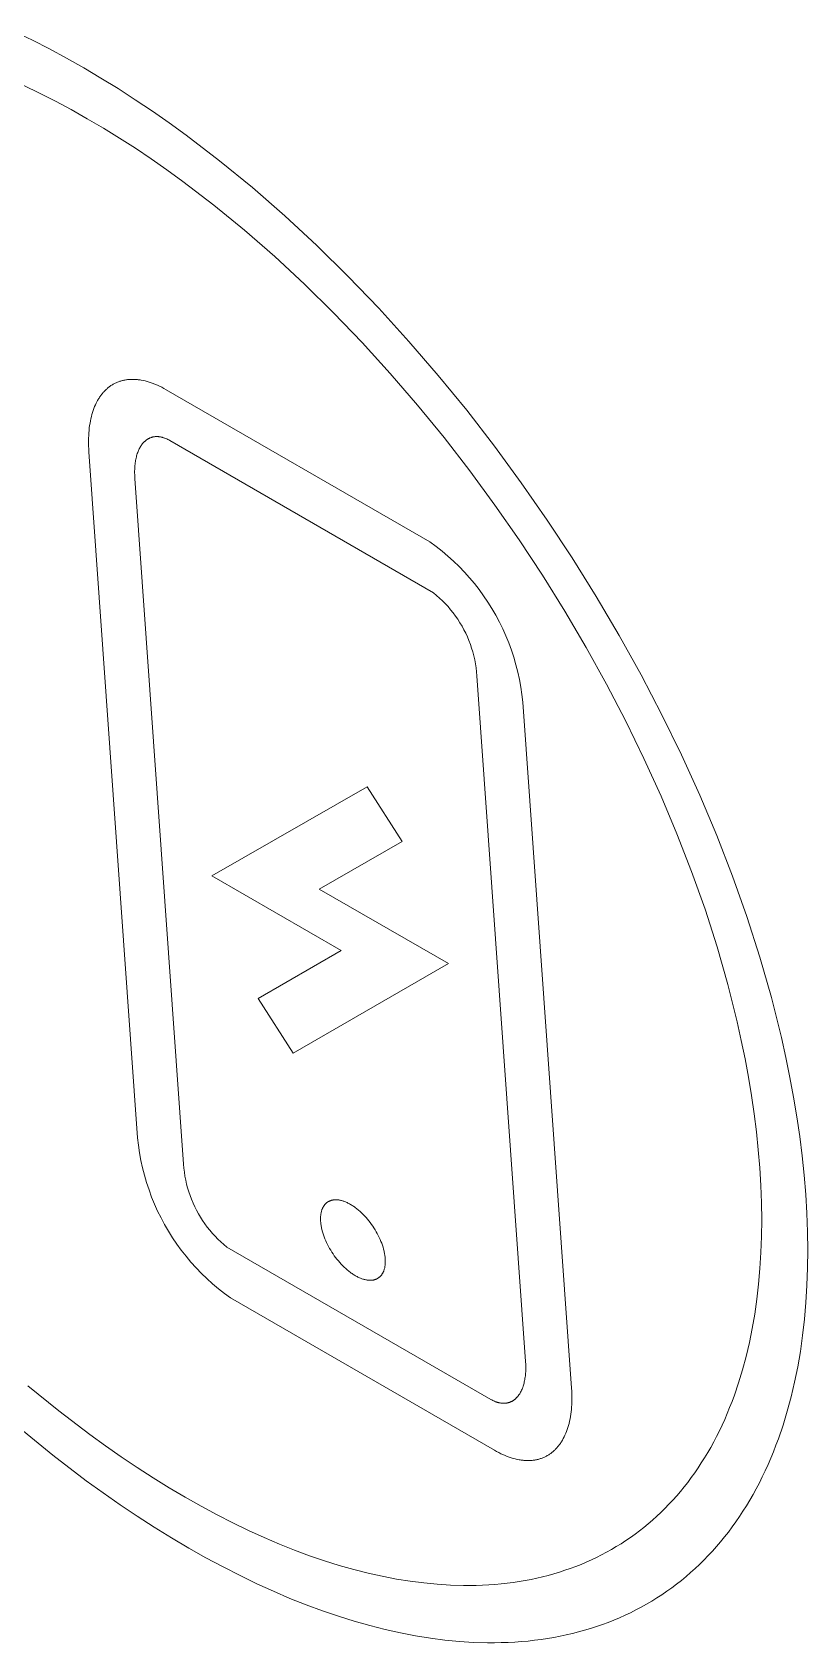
# Model space of a CAD drawing. Header units: millimetres. Extents: x -208 to 4974, y -28 to 3137.
# Drawn here: x 3524.12 to 3538.49, y 1680.06 to 1709.89 of the extents above; entities that cross this region are included whole.
import ezdxf

# ---------------------------------------------------------------- set-up
doc = ezdxf.new("R2010")
doc.units = ezdxf.units.MM
doc.layers.add('ZANO_R', color=7, linetype='Continuous', lineweight=0)

msp = doc.modelspace()

# ---------------------------------------------------------------- linework, layer by layer
at = {"layer": 'ZANO_R'}
for p, q in [((3524.127, 1709.745), (3523.816, 1709.895)), ((3524.441, 1709.585), (3524.127, 1709.745)), ((3524.757, 1709.415), (3524.441, 1709.585)), ((3525.077, 1709.235), (3524.757, 1709.415)), ((3525.396, 1709.046), (3525.077, 1709.235)), ((3523.969, 1708.908), (3524.259, 1708.768)), ((3525.715, 1708.849), (3525.396, 1709.046)), ((3526.032, 1708.645), (3525.715, 1708.849)), ((3524.259, 1708.768), (3524.551, 1708.619)), ((3524.551, 1708.619), (3524.846, 1708.461)), ((3526.348, 1708.433), (3526.032, 1708.645)), ((3524.846, 1708.461), (3525.143, 1708.293)), ((3525.143, 1708.293), (3525.441, 1708.117)), ((3526.661, 1708.214), (3526.348, 1708.433)), ((3526.974, 1707.988), (3526.661, 1708.214)), ((3525.441, 1708.117), (3525.738, 1707.934)), ((3525.738, 1707.934), (3526.033, 1707.744)), ((3527.592, 1707.515), (3526.974, 1707.988)), ((3526.033, 1707.744), (3526.327, 1707.547)), ((3526.327, 1707.547), (3526.619, 1707.343)), ((3526.619, 1707.343), (3526.91, 1707.132)), ((3528.202, 1707.015), (3527.592, 1707.515)), ((3526.91, 1707.132), (3527.486, 1706.691)), ((3528.803, 1706.491), (3528.202, 1707.015)), ((3527.486, 1706.691), (3528.054, 1706.226)), ((3529.395, 1705.943), (3528.803, 1706.491)), ((3528.054, 1706.226), (3528.614, 1705.738)), ((3529.975, 1705.372), (3529.395, 1705.943)), ((3528.614, 1705.738), (3529.165, 1705.227)), ((3529.165, 1705.227), (3529.705, 1704.696)), ((3530.543, 1704.78), (3529.975, 1705.372)), ((3529.705, 1704.696), (3530.235, 1704.144)), ((3531.099, 1704.168), (3530.543, 1704.78)), ((3530.235, 1704.144), (3530.753, 1703.574)), ((3531.642, 1703.538), (3531.099, 1704.168)), ((3525.689, 1703.406), (3525.675, 1703.4)), ((3525.703, 1703.412), (3525.689, 1703.406)), ((3525.718, 1703.418), (3525.703, 1703.412)), ((3525.732, 1703.423), (3525.718, 1703.418)), ((3525.747, 1703.428), (3525.732, 1703.423)), ((3525.762, 1703.432), (3525.747, 1703.428)), ((3525.777, 1703.437), (3525.762, 1703.432)), ((3525.792, 1703.441), (3525.777, 1703.437)), ((3525.807, 1703.445), (3525.792, 1703.441)), ((3525.822, 1703.448), (3525.807, 1703.445)), ((3525.838, 1703.451), (3525.822, 1703.448)), ((3525.854, 1703.454), (3525.838, 1703.451)), ((3525.869, 1703.456), (3525.854, 1703.454)), ((3525.885, 1703.458), (3525.869, 1703.456)), ((3525.902, 1703.46), (3525.885, 1703.458)), ((3525.918, 1703.461), (3525.902, 1703.46)), ((3525.934, 1703.462), (3525.918, 1703.461)), ((3525.951, 1703.463), (3525.934, 1703.462)), ((3525.967, 1703.464), (3525.951, 1703.463)), ((3525.984, 1703.464), (3525.967, 1703.464)), ((3526.001, 1703.463), (3525.984, 1703.464)), ((3526.018, 1703.463), (3526.001, 1703.463)), ((3526.035, 1703.462), (3526.018, 1703.463)), ((3526.052, 1703.461), (3526.035, 1703.462)), ((3526.07, 1703.459), (3526.052, 1703.461)), ((3526.087, 1703.457), (3526.07, 1703.459)), ((3526.105, 1703.455), (3526.087, 1703.457)), ((3526.123, 1703.452), (3526.105, 1703.455)), ((3526.141, 1703.449), (3526.123, 1703.452)), ((3526.177, 1703.442), (3526.141, 1703.449)), ((3526.213, 1703.434), (3526.177, 1703.442)), ((3526.25, 1703.424), (3526.213, 1703.434)), ((3526.288, 1703.413), (3526.25, 1703.424)), ((3526.326, 1703.4), (3526.288, 1703.413)), ((3530.753, 1703.574), (3531.258, 1702.987)), ((3532.171, 1702.89), (3531.642, 1703.538)), ((3525.361, 1703.117), (3525.352, 1703.102)), ((3525.37, 1703.131), (3525.361, 1703.117)), ((3525.379, 1703.145), (3525.37, 1703.131)), ((3525.389, 1703.159), (3525.379, 1703.145)), ((3525.399, 1703.172), (3525.389, 1703.159)), ((3525.409, 1703.186), (3525.399, 1703.172)), ((3525.419, 1703.198), (3525.409, 1703.186)), ((3525.43, 1703.211), (3525.419, 1703.198)), ((3525.44, 1703.223), (3525.43, 1703.211)), ((3525.451, 1703.235), (3525.44, 1703.223)), ((3525.462, 1703.247), (3525.451, 1703.235)), ((3525.473, 1703.258), (3525.462, 1703.247)), ((3525.484, 1703.269), (3525.473, 1703.258)), ((3525.496, 1703.28), (3525.484, 1703.269)), ((3525.508, 1703.291), (3525.496, 1703.28)), ((3525.52, 1703.301), (3525.508, 1703.291)), ((3525.532, 1703.311), (3525.52, 1703.301)), ((3525.544, 1703.32), (3525.532, 1703.311)), ((3525.556, 1703.33), (3525.544, 1703.32)), ((3525.569, 1703.339), (3525.556, 1703.33)), ((3525.581, 1703.347), (3525.569, 1703.339)), ((3525.594, 1703.356), (3525.581, 1703.347)), ((3525.607, 1703.364), (3525.594, 1703.356)), ((3525.621, 1703.372), (3525.607, 1703.364)), ((3525.634, 1703.379), (3525.621, 1703.372)), ((3525.648, 1703.386), (3525.634, 1703.379)), ((3525.661, 1703.393), (3525.648, 1703.386)), ((3525.675, 1703.4), (3525.661, 1703.393)), ((3526.364, 1703.386), (3526.326, 1703.4)), ((3526.403, 1703.371), (3526.364, 1703.386)), ((3526.442, 1703.354), (3526.403, 1703.371)), ((3526.481, 1703.336), (3526.442, 1703.354)), ((3526.521, 1703.316), (3526.481, 1703.336)), ((3526.561, 1703.295), (3526.521, 1703.316)), ((3526.602, 1703.272), (3526.561, 1703.295)), ((3531.488, 1700.451), (3526.602, 1703.272)), ((3525.229, 1702.813), (3525.219, 1702.774)), ((3525.24, 1702.851), (3525.229, 1702.813)), ((3525.252, 1702.888), (3525.24, 1702.851)), ((3525.265, 1702.924), (3525.252, 1702.888)), ((3525.279, 1702.959), (3525.265, 1702.924)), ((3525.294, 1702.993), (3525.279, 1702.959)), ((3525.309, 1703.025), (3525.294, 1702.993)), ((3525.326, 1703.057), (3525.309, 1703.025)), ((3525.334, 1703.072), (3525.326, 1703.057)), ((3525.343, 1703.088), (3525.334, 1703.072)), ((3525.352, 1703.102), (3525.343, 1703.088)), ((3531.258, 1702.987), (3531.75, 1702.384)), ((3532.684, 1702.227), (3532.171, 1702.89)), ((3525.176, 1702.518), (3525.172, 1702.472)), ((3525.18, 1702.563), (3525.176, 1702.518)), ((3525.186, 1702.607), (3525.18, 1702.563)), ((3525.193, 1702.65), (3525.186, 1702.607)), ((3525.201, 1702.693), (3525.193, 1702.65)), ((3525.209, 1702.734), (3525.201, 1702.693)), ((3525.219, 1702.774), (3525.209, 1702.734)), ((3525.167, 1702.376), (3525.166, 1702.327)), ((3525.166, 1702.327), (3525.166, 1702.277)), ((3525.166, 1702.277), (3525.168, 1702.226)), ((3525.169, 1702.425), (3525.167, 1702.376)), ((3525.168, 1702.226), (3525.17, 1702.175)), ((3525.172, 1702.472), (3525.169, 1702.425)), ((3526.123, 1702.21), (3526.132, 1702.225)), ((3526.132, 1702.225), (3526.142, 1702.24)), ((3526.142, 1702.24), (3526.147, 1702.247)), ((3526.147, 1702.247), (3526.152, 1702.254)), ((3526.152, 1702.254), (3526.157, 1702.261)), ((3526.157, 1702.261), (3526.162, 1702.267)), ((3526.162, 1702.267), (3526.167, 1702.274)), ((3526.167, 1702.274), (3526.173, 1702.28)), ((3526.173, 1702.28), (3526.178, 1702.286)), ((3526.178, 1702.286), (3526.183, 1702.292)), ((3526.183, 1702.292), (3526.189, 1702.298)), ((3526.189, 1702.298), (3526.195, 1702.304)), ((3526.195, 1702.304), (3526.2, 1702.31)), ((3526.2, 1702.31), (3526.206, 1702.315)), ((3526.206, 1702.315), (3526.212, 1702.32)), ((3526.212, 1702.32), (3526.218, 1702.326)), ((3526.218, 1702.326), (3526.224, 1702.331)), ((3526.224, 1702.331), (3526.23, 1702.335)), ((3526.23, 1702.335), (3526.236, 1702.34)), ((3526.236, 1702.34), (3526.242, 1702.344)), ((3526.242, 1702.344), (3526.249, 1702.349)), ((3526.249, 1702.349), (3526.255, 1702.353)), ((3526.255, 1702.353), (3526.261, 1702.357)), ((3526.261, 1702.357), (3526.268, 1702.361)), ((3526.268, 1702.361), (3526.275, 1702.365)), ((3526.275, 1702.365), (3526.281, 1702.368)), ((3526.281, 1702.368), (3526.288, 1702.371)), ((3526.288, 1702.371), (3526.295, 1702.375)), ((3526.295, 1702.375), (3526.302, 1702.378)), ((3526.302, 1702.378), (3526.309, 1702.381)), ((3526.309, 1702.381), (3526.316, 1702.383)), ((3526.316, 1702.383), (3526.323, 1702.386)), ((3526.323, 1702.386), (3526.33, 1702.388)), ((3526.33, 1702.388), (3526.337, 1702.39)), ((3526.337, 1702.39), (3526.344, 1702.392)), ((3526.344, 1702.392), (3526.351, 1702.394)), ((3526.351, 1702.394), (3526.359, 1702.396)), ((3526.359, 1702.396), (3526.366, 1702.397)), ((3526.366, 1702.397), (3526.374, 1702.399)), ((3526.374, 1702.399), (3526.381, 1702.4)), ((3526.381, 1702.4), (3526.389, 1702.401)), ((3526.389, 1702.401), (3526.397, 1702.402)), ((3526.397, 1702.402), (3526.404, 1702.402)), ((3526.404, 1702.402), (3526.412, 1702.403)), ((3526.412, 1702.403), (3526.42, 1702.403)), ((3526.42, 1702.403), (3526.428, 1702.403)), ((3526.428, 1702.403), (3526.436, 1702.403)), ((3526.436, 1702.403), (3526.444, 1702.403)), ((3526.444, 1702.403), (3526.452, 1702.402)), ((3526.452, 1702.402), (3526.46, 1702.402)), ((3526.46, 1702.402), (3526.468, 1702.401)), ((3526.468, 1702.401), (3526.476, 1702.4)), ((3526.476, 1702.4), (3526.485, 1702.399)), ((3526.485, 1702.399), (3526.493, 1702.397)), ((3526.493, 1702.397), (3526.501, 1702.396)), ((3526.501, 1702.396), (3526.51, 1702.394)), ((3526.51, 1702.394), (3526.518, 1702.392)), ((3526.518, 1702.392), (3526.527, 1702.39)), ((3526.527, 1702.39), (3526.535, 1702.388)), ((3526.535, 1702.388), (3526.544, 1702.385)), ((3526.544, 1702.385), (3526.553, 1702.383)), ((3526.553, 1702.383), (3526.561, 1702.38)), ((3526.561, 1702.38), (3526.57, 1702.377)), ((3526.57, 1702.377), (3526.579, 1702.373)), ((3526.579, 1702.373), (3526.596, 1702.366)), ((3526.596, 1702.366), (3526.614, 1702.359)), ((3526.614, 1702.359), (3526.632, 1702.35)), ((3526.632, 1702.35), (3526.651, 1702.341)), ((3526.651, 1702.341), (3526.669, 1702.33)), ((3526.669, 1702.33), (3531.555, 1699.509)), ((3531.75, 1702.384), (3532.228, 1701.767)), ((3533.181, 1701.549), (3532.684, 1702.227)), ((3525.17, 1702.175), (3525.173, 1702.122)), ((3525.173, 1702.122), (3526.075, 1689.415)), ((3526.028, 1701.892), (3526.031, 1701.916)), ((3526.031, 1701.916), (3526.034, 1701.939)), ((3526.034, 1701.939), (3526.038, 1701.962)), ((3526.038, 1701.962), (3526.042, 1701.984)), ((3526.042, 1701.984), (3526.047, 1702.006)), ((3526.047, 1702.006), (3526.052, 1702.027)), ((3526.052, 1702.027), (3526.057, 1702.048)), ((3526.057, 1702.048), (3526.063, 1702.068)), ((3526.063, 1702.068), (3526.069, 1702.088)), ((3526.069, 1702.088), (3526.076, 1702.107)), ((3526.076, 1702.107), (3526.083, 1702.125)), ((3526.083, 1702.125), (3526.09, 1702.143)), ((3526.09, 1702.143), (3526.098, 1702.161)), ((3526.098, 1702.161), (3526.106, 1702.178)), ((3526.106, 1702.178), (3526.114, 1702.194)), ((3526.114, 1702.194), (3526.123, 1702.21)), ((3526.02, 1701.767), (3526.021, 1701.793)), ((3526.02, 1701.74), (3526.02, 1701.767)), ((3526.021, 1701.686), (3526.02, 1701.74)), ((3526.021, 1701.793), (3526.022, 1701.819)), ((3526.024, 1701.63), (3526.021, 1701.686)), ((3526.022, 1701.819), (3526.024, 1701.844)), ((3526.024, 1701.844), (3526.026, 1701.868)), ((3526.926, 1688.923), (3526.024, 1701.63)), ((3526.026, 1701.868), (3526.028, 1701.892)), ((3532.228, 1701.767), (3532.692, 1701.135)), ((3533.662, 1700.858), (3533.181, 1701.549)), ((3532.692, 1701.135), (3533.139, 1700.492)), ((3534.125, 1700.155), (3533.662, 1700.858)), ((3531.602, 1700.367), (3531.488, 1700.451)), ((3533.139, 1700.492), (3533.571, 1699.837)), ((3531.714, 1700.28), (3531.602, 1700.367)), ((3531.822, 1700.188), (3531.714, 1700.28)), ((3531.927, 1700.094), (3531.822, 1700.188)), ((3534.57, 1699.441), (3534.125, 1700.155)), ((3532.028, 1699.995), (3531.927, 1700.094)), ((3532.127, 1699.893), (3532.028, 1699.995)), ((3532.221, 1699.788), (3532.127, 1699.893)), ((3533.571, 1699.837), (3533.985, 1699.172)), ((3532.312, 1699.679), (3532.221, 1699.788)), ((3532.399, 1699.568), (3532.312, 1699.679)), ((3532.483, 1699.453), (3532.399, 1699.568)), ((3531.555, 1699.509), (3531.612, 1699.462)), ((3531.612, 1699.462), (3531.668, 1699.413)), ((3531.668, 1699.413), (3531.722, 1699.362)), ((3531.722, 1699.362), (3531.774, 1699.309)), ((3531.774, 1699.309), (3531.824, 1699.254)), ((3531.824, 1699.254), (3531.872, 1699.197)), ((3532.562, 1699.336), (3532.483, 1699.453)), ((3532.637, 1699.216), (3532.562, 1699.336)), ((3534.995, 1698.718), (3534.57, 1699.441)), ((3531.872, 1699.197), (3531.919, 1699.139)), ((3531.919, 1699.139), (3531.963, 1699.079)), ((3531.963, 1699.079), (3532.005, 1699.018)), ((3532.005, 1699.018), (3532.045, 1698.956)), ((3532.045, 1698.956), (3532.083, 1698.892)), ((3532.708, 1699.093), (3532.637, 1699.216)), ((3532.775, 1698.968), (3532.708, 1699.093)), ((3532.837, 1698.841), (3532.775, 1698.968)), ((3533.985, 1699.172), (3534.381, 1698.499)), ((3532.083, 1698.892), (3532.118, 1698.826)), ((3532.118, 1698.826), (3532.152, 1698.76)), ((3532.152, 1698.76), (3532.183, 1698.692)), ((3532.183, 1698.692), (3532.211, 1698.624)), ((3532.895, 1698.712), (3532.837, 1698.841)), ((3532.949, 1698.581), (3532.895, 1698.712)), ((3535.4, 1697.987), (3534.995, 1698.718)), ((3532.211, 1698.624), (3532.238, 1698.554)), ((3532.238, 1698.554), (3532.261, 1698.484)), ((3532.261, 1698.484), (3532.283, 1698.413)), ((3532.283, 1698.413), (3532.301, 1698.341)), ((3532.301, 1698.341), (3532.318, 1698.268)), ((3532.998, 1698.448), (3532.949, 1698.581)), ((3533.042, 1698.314), (3532.998, 1698.448)), ((3534.381, 1698.499), (3534.758, 1697.818)), ((3532.318, 1698.268), (3532.332, 1698.195)), ((3532.332, 1698.195), (3532.343, 1698.122)), ((3532.343, 1698.122), (3532.352, 1698.048)), ((3532.352, 1698.048), (3532.358, 1697.974)), ((3533.082, 1698.178), (3533.042, 1698.314)), ((3533.117, 1698.041), (3533.082, 1698.178)), ((3533.147, 1697.902), (3533.117, 1698.041)), ((3532.358, 1697.974), (3533.259, 1685.267)), ((3533.173, 1697.763), (3533.147, 1697.902)), ((3533.193, 1697.623), (3533.173, 1697.763)), ((3534.758, 1697.818), (3535.116, 1697.131)), ((3535.784, 1697.25), (3535.4, 1697.987)), ((3533.209, 1697.482), (3533.193, 1697.623)), ((3534.111, 1684.775), (3533.209, 1697.482)), ((3536.147, 1696.507), (3535.784, 1697.25)), ((3535.116, 1697.131), (3535.453, 1696.44)), ((3535.453, 1696.44), (3535.77, 1695.744)), ((3536.486, 1695.76), (3536.147, 1696.507)), ((3530.328, 1695.915), (3527.447, 1694.266)), ((3530.977, 1694.902), (3530.328, 1695.915)), ((3535.77, 1695.744), (3536.064, 1695.046)), ((3536.802, 1695.011), (3536.486, 1695.76)), ((3529.44, 1694.022), (3530.977, 1694.902)), ((3536.064, 1695.046), (3536.336, 1694.347)), ((3537.094, 1694.26), (3536.802, 1695.011)), ((3527.447, 1694.266), (3529.847, 1692.884)), ((3536.336, 1694.347), (3536.584, 1693.648)), ((3537.361, 1693.51), (3537.094, 1694.26)), ((3531.834, 1692.643), (3529.44, 1694.022)), ((3536.584, 1693.648), (3536.808, 1692.95)), ((3537.601, 1692.76), (3537.361, 1693.51)), ((3529.847, 1692.884), (3528.307, 1691.996)), ((3536.808, 1692.95), (3537.007, 1692.254)), ((3537.814, 1692.013), (3537.601, 1692.76)), ((3528.957, 1690.983), (3531.834, 1692.643)), ((3537.007, 1692.254), (3537.18, 1691.562)), ((3528.307, 1691.996), (3528.957, 1690.983)), ((3538, 1691.27), (3537.814, 1692.013)), ((3537.18, 1691.562), (3537.256, 1691.218)), ((3537.256, 1691.218), (3537.326, 1690.876)), ((3538.082, 1690.901), (3538, 1691.27)), ((3537.326, 1690.876), (3537.389, 1690.534)), ((3538.157, 1690.533), (3538.082, 1690.901)), ((3537.389, 1690.534), (3537.445, 1690.195)), ((3538.225, 1690.166), (3538.157, 1690.533)), ((3537.445, 1690.195), (3537.494, 1689.857)), ((3538.285, 1689.802), (3538.225, 1690.166)), ((3537.494, 1689.857), (3537.535, 1689.521)), ((3538.337, 1689.439), (3538.285, 1689.802)), ((3526.075, 1689.415), (3526.09, 1689.274)), ((3537.535, 1689.521), (3537.57, 1689.188)), ((3538.382, 1689.079), (3538.337, 1689.439)), ((3526.09, 1689.274), (3526.111, 1689.134)), ((3526.111, 1689.134), (3526.136, 1688.995)), ((3537.57, 1689.188), (3537.597, 1688.856)), ((3526.136, 1688.995), (3526.167, 1688.857)), ((3526.167, 1688.857), (3526.202, 1688.719)), ((3526.932, 1688.849), (3526.926, 1688.923)), ((3526.941, 1688.776), (3526.932, 1688.849)), ((3537.597, 1688.856), (3537.616, 1688.53)), ((3538.419, 1688.721), (3538.382, 1689.079)), ((3526.202, 1688.719), (3526.241, 1688.583)), ((3526.241, 1688.583), (3526.286, 1688.449)), ((3526.952, 1688.702), (3526.941, 1688.776)), ((3526.966, 1688.629), (3526.952, 1688.702)), ((3526.982, 1688.557), (3526.966, 1688.629)), ((3527.001, 1688.485), (3526.982, 1688.557)), ((3537.616, 1688.53), (3537.628, 1688.209)), ((3538.448, 1688.365), (3538.419, 1688.721)), ((3526.286, 1688.449), (3526.335, 1688.316)), ((3526.335, 1688.316), (3526.388, 1688.185)), ((3527.022, 1688.413), (3527.001, 1688.485)), ((3527.046, 1688.343), (3527.022, 1688.413)), ((3527.072, 1688.273), (3527.046, 1688.343)), ((3527.101, 1688.205), (3527.072, 1688.273)), ((3527.132, 1688.137), (3527.101, 1688.205)), ((3529.555, 1688.191), (3529.552, 1688.187)), ((3529.559, 1688.195), (3529.555, 1688.191)), ((3529.563, 1688.198), (3529.559, 1688.195)), ((3529.567, 1688.202), (3529.563, 1688.198)), ((3529.571, 1688.206), (3529.567, 1688.202)), ((3529.576, 1688.209), (3529.571, 1688.206)), ((3529.58, 1688.212), (3529.576, 1688.209)), ((3529.584, 1688.216), (3529.58, 1688.212)), ((3529.588, 1688.219), (3529.584, 1688.216)), ((3529.593, 1688.222), (3529.588, 1688.219)), ((3529.597, 1688.225), (3529.593, 1688.222)), ((3529.602, 1688.227), (3529.597, 1688.225)), ((3529.607, 1688.23), (3529.602, 1688.227)), ((3529.611, 1688.233), (3529.607, 1688.23)), ((3529.616, 1688.235), (3529.611, 1688.233)), ((3529.621, 1688.238), (3529.616, 1688.235)), ((3529.626, 1688.24), (3529.621, 1688.238)), ((3529.631, 1688.242), (3529.626, 1688.24)), ((3529.636, 1688.244), (3529.631, 1688.242)), ((3529.641, 1688.246), (3529.636, 1688.244)), ((3529.646, 1688.248), (3529.641, 1688.246)), ((3529.651, 1688.25), (3529.646, 1688.248)), ((3529.656, 1688.252), (3529.651, 1688.25)), ((3529.662, 1688.253), (3529.656, 1688.252)), ((3529.667, 1688.255), (3529.662, 1688.253)), ((3529.673, 1688.256), (3529.667, 1688.255)), ((3529.678, 1688.258), (3529.673, 1688.256)), ((3529.684, 1688.259), (3529.678, 1688.258)), ((3529.689, 1688.26), (3529.684, 1688.259)), ((3529.695, 1688.261), (3529.689, 1688.26)), ((3529.701, 1688.262), (3529.695, 1688.261)), ((3529.706, 1688.262), (3529.701, 1688.262)), ((3529.712, 1688.263), (3529.706, 1688.262)), ((3529.718, 1688.264), (3529.712, 1688.263)), ((3529.724, 1688.264), (3529.718, 1688.264)), ((3529.73, 1688.264), (3529.724, 1688.264)), ((3529.736, 1688.265), (3529.73, 1688.264)), ((3529.742, 1688.265), (3529.736, 1688.265)), ((3529.748, 1688.265), (3529.742, 1688.265)), ((3529.761, 1688.264), (3529.748, 1688.265)), ((3529.774, 1688.263), (3529.761, 1688.264)), ((3529.786, 1688.262), (3529.774, 1688.263)), ((3529.8, 1688.261), (3529.786, 1688.262)), ((3529.813, 1688.258), (3529.8, 1688.261)), ((3529.826, 1688.256), (3529.813, 1688.258)), ((3529.84, 1688.253), (3529.826, 1688.256)), ((3529.854, 1688.249), (3529.84, 1688.253)), ((3529.867, 1688.245), (3529.854, 1688.249)), ((3529.882, 1688.241), (3529.867, 1688.245)), ((3529.896, 1688.236), (3529.882, 1688.241)), ((3529.91, 1688.231), (3529.896, 1688.236)), ((3529.925, 1688.225), (3529.91, 1688.231)), ((3529.94, 1688.218), (3529.925, 1688.225)), ((3529.954, 1688.212), (3529.94, 1688.218)), ((3529.97, 1688.204), (3529.954, 1688.212)), ((3529.985, 1688.197), (3529.97, 1688.204)), ((3530, 1688.189), (3529.985, 1688.197)), ((3530.015, 1688.18), (3530, 1688.189)), ((3537.628, 1688.209), (3537.633, 1687.895)), ((3538.469, 1688.014), (3538.448, 1688.365)), ((3526.388, 1688.185), (3526.446, 1688.056)), ((3526.446, 1688.056), (3526.509, 1687.929)), ((3526.509, 1687.929), (3526.575, 1687.804)), ((3527.165, 1688.071), (3527.132, 1688.137)), ((3527.201, 1688.006), (3527.165, 1688.071)), ((3527.239, 1687.942), (3527.201, 1688.006)), ((3527.279, 1687.879), (3527.239, 1687.942)), ((3529.464, 1687.945), (3529.463, 1687.93)), ((3529.463, 1687.93), (3529.463, 1687.914)), ((3529.463, 1687.914), (3529.463, 1687.897)), ((3529.463, 1687.897), (3529.464, 1687.881)), ((3529.465, 1687.96), (3529.464, 1687.945)), ((3529.466, 1687.975), (3529.465, 1687.96)), ((3529.467, 1687.99), (3529.466, 1687.975)), ((3529.47, 1688.004), (3529.467, 1687.99)), ((3529.472, 1688.018), (3529.47, 1688.004)), ((3529.475, 1688.032), (3529.472, 1688.018)), ((3529.478, 1688.045), (3529.475, 1688.032)), ((3529.481, 1688.058), (3529.478, 1688.045)), ((3529.485, 1688.07), (3529.481, 1688.058)), ((3529.489, 1688.082), (3529.485, 1688.07)), ((3529.491, 1688.088), (3529.489, 1688.082)), ((3529.493, 1688.094), (3529.491, 1688.088)), ((3529.496, 1688.1), (3529.493, 1688.094)), ((3529.498, 1688.105), (3529.496, 1688.1)), ((3529.501, 1688.111), (3529.498, 1688.105)), ((3529.503, 1688.116), (3529.501, 1688.111)), ((3529.506, 1688.122), (3529.503, 1688.116)), ((3529.509, 1688.127), (3529.506, 1688.122)), ((3529.512, 1688.132), (3529.509, 1688.127)), ((3529.515, 1688.137), (3529.512, 1688.132)), ((3529.518, 1688.142), (3529.515, 1688.137)), ((3529.521, 1688.147), (3529.518, 1688.142)), ((3529.524, 1688.152), (3529.521, 1688.147)), ((3529.527, 1688.157), (3529.524, 1688.152)), ((3529.53, 1688.161), (3529.527, 1688.157)), ((3529.534, 1688.166), (3529.53, 1688.161)), ((3529.537, 1688.17), (3529.534, 1688.166)), ((3529.541, 1688.175), (3529.537, 1688.17)), ((3529.544, 1688.179), (3529.541, 1688.175)), ((3529.548, 1688.183), (3529.544, 1688.179)), ((3529.552, 1688.187), (3529.548, 1688.183)), ((3530.031, 1688.171), (3530.015, 1688.18)), ((3530.046, 1688.161), (3530.031, 1688.171)), ((3530.062, 1688.151), (3530.046, 1688.161)), ((3530.077, 1688.141), (3530.062, 1688.151)), ((3530.092, 1688.131), (3530.077, 1688.141)), ((3530.107, 1688.12), (3530.092, 1688.131)), ((3530.137, 1688.097), (3530.107, 1688.12)), ((3530.166, 1688.073), (3530.137, 1688.097)), ((3530.195, 1688.047), (3530.166, 1688.073)), ((3530.224, 1688.021), (3530.195, 1688.047)), ((3530.252, 1687.993), (3530.224, 1688.021)), ((3530.279, 1687.965), (3530.252, 1687.993)), ((3530.306, 1687.935), (3530.279, 1687.965)), ((3530.332, 1687.905), (3530.306, 1687.935)), ((3530.358, 1687.874), (3530.332, 1687.905)), ((3537.633, 1687.895), (3537.63, 1687.587)), ((3538.482, 1687.67), (3538.469, 1688.014)), ((3526.575, 1687.804), (3526.647, 1687.681)), ((3526.647, 1687.681), (3526.722, 1687.561)), ((3527.321, 1687.818), (3527.279, 1687.879)), ((3527.365, 1687.758), (3527.321, 1687.818)), ((3527.411, 1687.7), (3527.365, 1687.758)), ((3527.46, 1687.643), (3527.411, 1687.7)), ((3527.51, 1687.589), (3527.46, 1687.643)), ((3529.464, 1687.881), (3529.465, 1687.864)), ((3529.465, 1687.864), (3529.466, 1687.847)), ((3529.466, 1687.847), (3529.468, 1687.829)), ((3529.468, 1687.829), (3529.47, 1687.812)), ((3529.47, 1687.812), (3529.473, 1687.794)), ((3529.473, 1687.794), (3529.476, 1687.777)), ((3529.476, 1687.777), (3529.479, 1687.759)), ((3529.479, 1687.759), (3529.482, 1687.741)), ((3529.482, 1687.741), (3529.486, 1687.723)), ((3529.486, 1687.723), (3529.495, 1687.688)), ((3529.495, 1687.688), (3529.506, 1687.652)), ((3529.506, 1687.652), (3529.517, 1687.615)), ((3529.517, 1687.615), (3529.53, 1687.579)), ((3530.383, 1687.842), (3530.358, 1687.874)), ((3530.407, 1687.809), (3530.383, 1687.842)), ((3530.43, 1687.776), (3530.407, 1687.809)), ((3530.452, 1687.742), (3530.43, 1687.776)), ((3530.474, 1687.708), (3530.452, 1687.742)), ((3530.494, 1687.673), (3530.474, 1687.708)), ((3530.514, 1687.638), (3530.494, 1687.673)), ((3530.532, 1687.602), (3530.514, 1687.638)), ((3530.55, 1687.566), (3530.532, 1687.602)), ((3538.487, 1687.332), (3538.482, 1687.67)), ((3526.722, 1687.561), (3526.801, 1687.444)), ((3526.801, 1687.444), (3526.884, 1687.33)), ((3526.884, 1687.33), (3526.971, 1687.218)), ((3527.562, 1687.536), (3527.51, 1687.589)), ((3527.616, 1687.484), (3527.562, 1687.536)), ((3527.672, 1687.435), (3527.616, 1687.484)), ((3527.729, 1687.388), (3527.672, 1687.435)), ((3532.615, 1684.567), (3527.729, 1687.388)), ((3529.53, 1687.579), (3529.544, 1687.543)), ((3529.544, 1687.543), (3529.559, 1687.507)), ((3529.559, 1687.507), (3529.576, 1687.471)), ((3529.576, 1687.471), (3529.593, 1687.435)), ((3529.593, 1687.435), (3529.612, 1687.4)), ((3529.612, 1687.4), (3529.631, 1687.364)), ((3529.631, 1687.364), (3529.652, 1687.33)), ((3529.652, 1687.33), (3529.673, 1687.295)), ((3529.673, 1687.295), (3529.695, 1687.261)), ((3530.566, 1687.53), (3530.55, 1687.566)), ((3530.581, 1687.494), (3530.566, 1687.53)), ((3530.595, 1687.458), (3530.581, 1687.494)), ((3530.608, 1687.422), (3530.595, 1687.458)), ((3530.62, 1687.386), (3530.608, 1687.422)), ((3530.63, 1687.35), (3530.62, 1687.386)), ((3530.639, 1687.314), (3530.63, 1687.35)), ((3530.643, 1687.296), (3530.639, 1687.314)), ((3530.646, 1687.278), (3530.643, 1687.296)), ((3537.63, 1687.587), (3537.619, 1687.286)), ((3538.484, 1687.002), (3538.487, 1687.332)), ((3526.971, 1687.218), (3527.062, 1687.109)), ((3527.062, 1687.109), (3527.157, 1687.004)), ((3527.157, 1687.004), (3527.255, 1686.902)), ((3529.695, 1687.261), (3529.718, 1687.228)), ((3529.718, 1687.228), (3529.742, 1687.195)), ((3529.742, 1687.195), (3529.767, 1687.163)), ((3529.767, 1687.163), (3529.793, 1687.132)), ((3529.793, 1687.132), (3529.819, 1687.102)), ((3529.819, 1687.102), (3529.845, 1687.072)), ((3529.845, 1687.072), (3529.873, 1687.044)), ((3529.873, 1687.044), (3529.901, 1687.016)), ((3529.901, 1687.016), (3529.929, 1686.99)), ((3530.65, 1687.26), (3530.646, 1687.278)), ((3530.648, 1686.992), (3530.651, 1687.006)), ((3530.653, 1687.243), (3530.65, 1687.26)), ((3530.651, 1687.006), (3530.653, 1687.019)), ((3530.655, 1687.225), (3530.653, 1687.243)), ((3530.653, 1687.019), (3530.656, 1687.033)), ((3530.657, 1687.208), (3530.655, 1687.225)), ((3530.656, 1687.033), (3530.658, 1687.047)), ((3530.659, 1687.191), (3530.657, 1687.208)), ((3530.658, 1687.047), (3530.659, 1687.062)), ((3530.66, 1687.173), (3530.659, 1687.191)), ((3530.659, 1687.062), (3530.661, 1687.077)), ((3530.661, 1687.156), (3530.66, 1687.173)), ((3530.662, 1687.14), (3530.661, 1687.156)), ((3530.661, 1687.077), (3530.662, 1687.092)), ((3530.662, 1687.124), (3530.662, 1687.14)), ((3530.662, 1687.108), (3530.662, 1687.124)), ((3530.662, 1687.092), (3530.662, 1687.108)), ((3537.619, 1687.286), (3537.601, 1686.991)), ((3538.472, 1686.679), (3538.484, 1687.002)), ((3527.255, 1686.902), (3527.357, 1686.804)), ((3527.357, 1686.804), (3527.462, 1686.709)), ((3527.462, 1686.709), (3527.57, 1686.617)), ((3529.929, 1686.99), (3529.958, 1686.965)), ((3529.958, 1686.965), (3529.988, 1686.941)), ((3529.988, 1686.941), (3530.018, 1686.918)), ((3530.018, 1686.918), (3530.033, 1686.907)), ((3530.033, 1686.907), (3530.048, 1686.896)), ((3530.048, 1686.896), (3530.063, 1686.886)), ((3530.063, 1686.886), (3530.078, 1686.876)), ((3530.078, 1686.876), (3530.094, 1686.867)), ((3530.094, 1686.867), (3530.109, 1686.858)), ((3530.109, 1686.858), (3530.125, 1686.849)), ((3530.125, 1686.849), (3530.14, 1686.841)), ((3530.14, 1686.841), (3530.155, 1686.833)), ((3530.155, 1686.833), (3530.17, 1686.826)), ((3530.17, 1686.826), (3530.185, 1686.819)), ((3530.185, 1686.819), (3530.2, 1686.813)), ((3530.2, 1686.813), (3530.214, 1686.807)), ((3530.214, 1686.807), (3530.229, 1686.801)), ((3530.229, 1686.801), (3530.243, 1686.797)), ((3530.243, 1686.797), (3530.257, 1686.792)), ((3530.257, 1686.792), (3530.271, 1686.788)), ((3530.271, 1686.788), (3530.285, 1686.785)), ((3530.285, 1686.785), (3530.299, 1686.782)), ((3530.299, 1686.782), (3530.312, 1686.779)), ((3530.312, 1686.779), (3530.325, 1686.777)), ((3530.325, 1686.777), (3530.338, 1686.775)), ((3530.338, 1686.775), (3530.351, 1686.774)), ((3530.351, 1686.774), (3530.364, 1686.773)), ((3530.364, 1686.773), (3530.377, 1686.773)), ((3530.377, 1686.773), (3530.383, 1686.773)), ((3530.383, 1686.773), (3530.389, 1686.773)), ((3530.389, 1686.773), (3530.395, 1686.773)), ((3530.395, 1686.773), (3530.401, 1686.773)), ((3530.401, 1686.773), (3530.407, 1686.774)), ((3530.407, 1686.774), (3530.413, 1686.774)), ((3530.413, 1686.774), (3530.419, 1686.775)), ((3530.419, 1686.775), (3530.424, 1686.776)), ((3530.424, 1686.776), (3530.43, 1686.776)), ((3530.43, 1686.776), (3530.436, 1686.777)), ((3530.436, 1686.777), (3530.441, 1686.778)), ((3530.441, 1686.778), (3530.447, 1686.78)), ((3530.447, 1686.78), (3530.452, 1686.781)), ((3530.452, 1686.781), (3530.458, 1686.782)), ((3530.458, 1686.782), (3530.463, 1686.784)), ((3530.463, 1686.784), (3530.469, 1686.785)), ((3530.469, 1686.785), (3530.474, 1686.787)), ((3530.474, 1686.787), (3530.479, 1686.789)), ((3530.479, 1686.789), (3530.484, 1686.791)), ((3530.484, 1686.791), (3530.489, 1686.793)), ((3530.489, 1686.793), (3530.494, 1686.795)), ((3530.494, 1686.795), (3530.499, 1686.797)), ((3530.499, 1686.797), (3530.504, 1686.799)), ((3530.504, 1686.799), (3530.509, 1686.802)), ((3530.509, 1686.802), (3530.514, 1686.804)), ((3530.514, 1686.804), (3530.519, 1686.807)), ((3530.519, 1686.807), (3530.523, 1686.81)), ((3530.523, 1686.81), (3530.528, 1686.813)), ((3530.528, 1686.813), (3530.532, 1686.816)), ((3530.532, 1686.816), (3530.537, 1686.819)), ((3530.537, 1686.819), (3530.541, 1686.822)), ((3530.541, 1686.822), (3530.545, 1686.825)), ((3530.545, 1686.825), (3530.55, 1686.828)), ((3530.55, 1686.828), (3530.554, 1686.832)), ((3530.554, 1686.832), (3530.558, 1686.835)), ((3530.558, 1686.835), (3530.562, 1686.839)), ((3530.562, 1686.839), (3530.566, 1686.843)), ((3530.566, 1686.843), (3530.57, 1686.846)), ((3530.57, 1686.846), (3530.574, 1686.85)), ((3530.574, 1686.85), (3530.577, 1686.854)), ((3530.577, 1686.854), (3530.581, 1686.858)), ((3530.581, 1686.858), (3530.585, 1686.863)), ((3530.585, 1686.863), (3530.588, 1686.867)), ((3530.588, 1686.867), (3530.592, 1686.871)), ((3530.592, 1686.871), (3530.595, 1686.876)), ((3530.595, 1686.876), (3530.598, 1686.881)), ((3530.598, 1686.881), (3530.601, 1686.885)), ((3530.601, 1686.885), (3530.605, 1686.89)), ((3530.605, 1686.89), (3530.608, 1686.895)), ((3530.608, 1686.895), (3530.611, 1686.9)), ((3530.611, 1686.9), (3530.614, 1686.905)), ((3530.614, 1686.905), (3530.616, 1686.91)), ((3530.616, 1686.91), (3530.619, 1686.915)), ((3530.619, 1686.915), (3530.622, 1686.921)), ((3530.622, 1686.921), (3530.624, 1686.926)), ((3530.624, 1686.926), (3530.627, 1686.932)), ((3530.627, 1686.932), (3530.629, 1686.937)), ((3530.629, 1686.937), (3530.632, 1686.943)), ((3530.632, 1686.943), (3530.634, 1686.949)), ((3530.634, 1686.949), (3530.636, 1686.955)), ((3530.636, 1686.955), (3530.64, 1686.967)), ((3530.64, 1686.967), (3530.644, 1686.979)), ((3530.644, 1686.979), (3530.648, 1686.992)), ((3537.576, 1686.703), (3537.544, 1686.422)), ((3537.601, 1686.991), (3537.576, 1686.703)), ((3527.57, 1686.617), (3527.682, 1686.53)), ((3527.682, 1686.53), (3527.796, 1686.446)), ((3527.796, 1686.446), (3532.682, 1683.625)), ((3537.544, 1686.422), (3537.505, 1686.147)), ((3538.453, 1686.362), (3538.472, 1686.679)), ((3537.505, 1686.147), (3537.459, 1685.879)), ((3538.426, 1686.053), (3538.453, 1686.362)), ((3537.459, 1685.879), (3537.406, 1685.618)), ((3538.392, 1685.751), (3538.426, 1686.053)), ((3537.406, 1685.618), (3537.346, 1685.363)), ((3538.35, 1685.456), (3538.392, 1685.751)), ((3533.259, 1685.267), (3533.262, 1685.211)), ((3533.262, 1685.211), (3533.263, 1685.157)), ((3537.346, 1685.363), (3537.279, 1685.116)), ((3538.3, 1685.168), (3538.35, 1685.456)), ((3533.242, 1684.913), (3533.237, 1684.891)), ((3533.246, 1684.935), (3533.242, 1684.913)), ((3533.249, 1684.958), (3533.246, 1684.935)), ((3533.253, 1684.981), (3533.249, 1684.958)), ((3533.256, 1685.005), (3533.253, 1684.981)), ((3533.258, 1685.029), (3533.256, 1685.005)), ((3533.26, 1685.054), (3533.258, 1685.029)), ((3533.262, 1685.079), (3533.26, 1685.054)), ((3533.263, 1685.104), (3533.262, 1685.079)), ((3533.263, 1685.157), (3533.263, 1685.13)), ((3533.263, 1685.13), (3533.263, 1685.104)), ((3537.279, 1685.116), (3537.206, 1684.875)), ((3538.243, 1684.887), (3538.3, 1685.168)), ((3524.613, 1684.355), (3524.044, 1684.82)), ((3533.106, 1684.611), (3533.1, 1684.605)), ((3533.111, 1684.617), (3533.106, 1684.611)), ((3533.116, 1684.623), (3533.111, 1684.617)), ((3533.122, 1684.63), (3533.116, 1684.623)), ((3533.127, 1684.637), (3533.122, 1684.63)), ((3533.132, 1684.643), (3533.127, 1684.637)), ((3533.137, 1684.65), (3533.132, 1684.643)), ((3533.142, 1684.657), (3533.137, 1684.65)), ((3533.151, 1684.672), (3533.142, 1684.657)), ((3533.16, 1684.687), (3533.151, 1684.672)), ((3533.169, 1684.703), (3533.16, 1684.687)), ((3533.178, 1684.719), (3533.169, 1684.703)), ((3533.186, 1684.736), (3533.178, 1684.719)), ((3533.194, 1684.754), (3533.186, 1684.736)), ((3533.201, 1684.772), (3533.194, 1684.754)), ((3533.208, 1684.79), (3533.201, 1684.772)), ((3533.215, 1684.81), (3533.208, 1684.79)), ((3533.221, 1684.829), (3533.215, 1684.81)), ((3533.227, 1684.849), (3533.221, 1684.829)), ((3533.232, 1684.87), (3533.227, 1684.849)), ((3533.237, 1684.891), (3533.232, 1684.87)), ((3534.114, 1684.722), (3534.111, 1684.775)), ((3534.116, 1684.671), (3534.114, 1684.722)), ((3534.117, 1684.62), (3534.116, 1684.671)), ((3534.118, 1684.57), (3534.117, 1684.62)), ((3537.127, 1684.642), (3537.084, 1684.528)), ((3537.206, 1684.875), (3537.127, 1684.642)), ((3538.107, 1684.349), (3538.179, 1684.614)), ((3538.179, 1684.614), (3538.243, 1684.887)), ((3525.189, 1683.915), (3524.613, 1684.355)), ((3532.633, 1684.557), (3532.615, 1684.567)), ((3532.651, 1684.547), (3532.633, 1684.557)), ((3532.669, 1684.539), (3532.651, 1684.547)), ((3532.687, 1684.531), (3532.669, 1684.539)), ((3532.705, 1684.524), (3532.687, 1684.531)), ((3532.714, 1684.52), (3532.705, 1684.524)), ((3532.723, 1684.517), (3532.714, 1684.52)), ((3532.731, 1684.514), (3532.723, 1684.517)), ((3532.74, 1684.512), (3532.731, 1684.514)), ((3532.748, 1684.509), (3532.74, 1684.512)), ((3532.757, 1684.507), (3532.748, 1684.509)), ((3532.766, 1684.505), (3532.757, 1684.507)), ((3532.774, 1684.503), (3532.766, 1684.505)), ((3532.782, 1684.501), (3532.774, 1684.503)), ((3532.791, 1684.5), (3532.782, 1684.501)), ((3532.799, 1684.498), (3532.791, 1684.5)), ((3532.807, 1684.497), (3532.799, 1684.498)), ((3532.816, 1684.496), (3532.807, 1684.497)), ((3532.824, 1684.495), (3532.816, 1684.496)), ((3532.832, 1684.495), (3532.824, 1684.495)), ((3532.84, 1684.494), (3532.832, 1684.495)), ((3532.848, 1684.494), (3532.84, 1684.494)), ((3532.856, 1684.494), (3532.848, 1684.494)), ((3532.864, 1684.494), (3532.856, 1684.494)), ((3532.872, 1684.494), (3532.864, 1684.494)), ((3532.879, 1684.495), (3532.872, 1684.494)), ((3532.887, 1684.495), (3532.879, 1684.495)), ((3532.895, 1684.496), (3532.887, 1684.495)), ((3532.902, 1684.497), (3532.895, 1684.496)), ((3532.91, 1684.498), (3532.902, 1684.497)), ((3532.917, 1684.5), (3532.91, 1684.498)), ((3532.925, 1684.501), (3532.917, 1684.5)), ((3532.932, 1684.503), (3532.925, 1684.501)), ((3532.94, 1684.505), (3532.932, 1684.503)), ((3532.947, 1684.507), (3532.94, 1684.505)), ((3532.954, 1684.509), (3532.947, 1684.507)), ((3532.961, 1684.511), (3532.954, 1684.509)), ((3532.968, 1684.514), (3532.961, 1684.511)), ((3532.975, 1684.517), (3532.968, 1684.514)), ((3532.982, 1684.519), (3532.975, 1684.517)), ((3532.989, 1684.522), (3532.982, 1684.519)), ((3532.996, 1684.526), (3532.989, 1684.522)), ((3533.003, 1684.529), (3532.996, 1684.526)), ((3533.009, 1684.533), (3533.003, 1684.529)), ((3533.016, 1684.536), (3533.009, 1684.533)), ((3533.022, 1684.54), (3533.016, 1684.536)), ((3533.029, 1684.544), (3533.022, 1684.54)), ((3533.035, 1684.548), (3533.029, 1684.544)), ((3533.041, 1684.553), (3533.035, 1684.548)), ((3533.048, 1684.557), (3533.041, 1684.553)), ((3533.054, 1684.562), (3533.048, 1684.557)), ((3533.06, 1684.567), (3533.054, 1684.562)), ((3533.066, 1684.572), (3533.06, 1684.567)), ((3533.072, 1684.577), (3533.066, 1684.572)), ((3533.078, 1684.582), (3533.072, 1684.577)), ((3533.083, 1684.587), (3533.078, 1684.582)), ((3533.089, 1684.593), (3533.083, 1684.587)), ((3533.095, 1684.599), (3533.089, 1684.593)), ((3533.1, 1684.605), (3533.095, 1684.599)), ((3534.098, 1684.29), (3534.103, 1684.334)), ((3534.103, 1684.334), (3534.108, 1684.379)), ((3534.108, 1684.379), (3534.112, 1684.425)), ((3534.112, 1684.425), (3534.115, 1684.473)), ((3534.115, 1684.473), (3534.117, 1684.521)), ((3534.117, 1684.521), (3534.118, 1684.57)), ((3537.04, 1684.415), (3536.995, 1684.305)), ((3537.084, 1684.528), (3537.04, 1684.415)), ((3538.029, 1684.09), (3538.107, 1684.349)), ((3523.896, 1684.031), (3524.507, 1683.532)), ((3534.032, 1684.009), (3534.044, 1684.046)), ((3534.044, 1684.046), (3534.055, 1684.084)), ((3534.055, 1684.084), (3534.065, 1684.123)), ((3534.065, 1684.123), (3534.075, 1684.163)), ((3534.075, 1684.163), (3534.083, 1684.204)), ((3534.083, 1684.204), (3534.091, 1684.247)), ((3534.091, 1684.247), (3534.098, 1684.29)), ((3536.899, 1684.089), (3536.849, 1683.983)), ((3536.948, 1684.196), (3536.899, 1684.089)), ((3536.995, 1684.305), (3536.948, 1684.196)), ((3537.943, 1683.839), (3538.029, 1684.09)), ((3525.479, 1683.704), (3525.189, 1683.915)), ((3533.875, 1683.712), (3533.885, 1683.725)), ((3533.885, 1683.725), (3533.895, 1683.738)), ((3533.895, 1683.738), (3533.904, 1683.752)), ((3533.904, 1683.752), (3533.914, 1683.766)), ((3533.914, 1683.766), (3533.923, 1683.78)), ((3533.923, 1683.78), (3533.932, 1683.795)), ((3533.932, 1683.795), (3533.941, 1683.81)), ((3533.941, 1683.81), (3533.95, 1683.825)), ((3533.95, 1683.825), (3533.958, 1683.84)), ((3533.958, 1683.84), (3533.974, 1683.872)), ((3533.974, 1683.872), (3533.99, 1683.904)), ((3533.99, 1683.904), (3534.005, 1683.938)), ((3534.005, 1683.938), (3534.019, 1683.973)), ((3534.019, 1683.973), (3534.032, 1684.009)), ((3536.744, 1683.778), (3536.689, 1683.678)), ((3536.797, 1683.88), (3536.744, 1683.778)), ((3536.849, 1683.983), (3536.797, 1683.88)), ((3537.851, 1683.596), (3537.898, 1683.717)), ((3537.898, 1683.717), (3537.943, 1683.839)), ((3524.507, 1683.532), (3525.125, 1683.059)), ((3525.772, 1683.5), (3525.479, 1683.704)), ((3526.066, 1683.303), (3525.772, 1683.5)), ((3532.682, 1683.625), (3532.722, 1683.602)), ((3532.722, 1683.602), (3532.763, 1683.581)), ((3532.763, 1683.581), (3532.802, 1683.561)), ((3532.802, 1683.561), (3532.842, 1683.543)), ((3532.842, 1683.543), (3532.881, 1683.526)), ((3532.881, 1683.526), (3532.92, 1683.511)), ((3532.92, 1683.511), (3532.958, 1683.497)), ((3532.958, 1683.497), (3532.996, 1683.484)), ((3532.996, 1683.484), (3533.033, 1683.473)), ((3533.033, 1683.473), (3533.07, 1683.463)), ((3533.07, 1683.463), (3533.107, 1683.455)), ((3533.107, 1683.455), (3533.143, 1683.448)), ((3533.143, 1683.448), (3533.161, 1683.445)), ((3533.161, 1683.445), (3533.179, 1683.442)), ((3533.179, 1683.442), (3533.196, 1683.44)), ((3533.196, 1683.44), (3533.214, 1683.438)), ((3533.214, 1683.438), (3533.231, 1683.436)), ((3533.231, 1683.436), (3533.249, 1683.435)), ((3533.249, 1683.435), (3533.266, 1683.434)), ((3533.266, 1683.434), (3533.283, 1683.434)), ((3533.283, 1683.434), (3533.3, 1683.433)), ((3533.3, 1683.433), (3533.316, 1683.434)), ((3533.316, 1683.434), (3533.333, 1683.434)), ((3533.333, 1683.434), (3533.35, 1683.435)), ((3533.35, 1683.435), (3533.366, 1683.436)), ((3533.366, 1683.436), (3533.382, 1683.437)), ((3533.382, 1683.437), (3533.398, 1683.439)), ((3533.398, 1683.439), (3533.414, 1683.441)), ((3533.414, 1683.441), (3533.43, 1683.443)), ((3533.43, 1683.443), (3533.446, 1683.446)), ((3533.446, 1683.446), (3533.461, 1683.449)), ((3533.461, 1683.449), (3533.477, 1683.453)), ((3533.477, 1683.453), (3533.492, 1683.456)), ((3533.492, 1683.456), (3533.507, 1683.46)), ((3533.507, 1683.46), (3533.522, 1683.465)), ((3533.522, 1683.465), (3533.537, 1683.469)), ((3533.537, 1683.469), (3533.552, 1683.474)), ((3533.552, 1683.474), (3533.566, 1683.48)), ((3533.566, 1683.48), (3533.58, 1683.485)), ((3533.58, 1683.485), (3533.595, 1683.491)), ((3533.595, 1683.491), (3533.609, 1683.497)), ((3533.609, 1683.497), (3533.622, 1683.504)), ((3533.622, 1683.504), (3533.636, 1683.511)), ((3533.636, 1683.511), (3533.65, 1683.518)), ((3533.65, 1683.518), (3533.663, 1683.525)), ((3533.663, 1683.525), (3533.676, 1683.533)), ((3533.676, 1683.533), (3533.689, 1683.541)), ((3533.689, 1683.541), (3533.702, 1683.55)), ((3533.702, 1683.55), (3533.715, 1683.558)), ((3533.715, 1683.558), (3533.728, 1683.567)), ((3533.728, 1683.567), (3533.74, 1683.577)), ((3533.74, 1683.577), (3533.752, 1683.586)), ((3533.752, 1683.586), (3533.764, 1683.596)), ((3533.764, 1683.596), (3533.776, 1683.606)), ((3533.776, 1683.606), (3533.788, 1683.617)), ((3533.788, 1683.617), (3533.799, 1683.628)), ((3533.799, 1683.628), (3533.811, 1683.639)), ((3533.811, 1683.639), (3533.822, 1683.65)), ((3533.822, 1683.65), (3533.833, 1683.662)), ((3533.833, 1683.662), (3533.844, 1683.674)), ((3533.844, 1683.674), (3533.854, 1683.686)), ((3533.854, 1683.686), (3533.865, 1683.699)), ((3533.865, 1683.699), (3533.875, 1683.712)), ((3536.575, 1683.484), (3536.515, 1683.39)), ((3536.633, 1683.58), (3536.575, 1683.484)), ((3536.689, 1683.678), (3536.633, 1683.58)), ((3537.751, 1683.361), (3537.802, 1683.477)), ((3537.802, 1683.477), (3537.851, 1683.596)), ((3526.361, 1683.113), (3526.066, 1683.303)), ((3536.328, 1683.117), (3536.263, 1683.03)), ((3536.392, 1683.206), (3536.328, 1683.117)), ((3536.455, 1683.297), (3536.392, 1683.206)), ((3536.515, 1683.39), (3536.455, 1683.297)), ((3537.59, 1683.021), (3537.645, 1683.133)), ((3537.645, 1683.133), (3537.699, 1683.246)), ((3537.699, 1683.246), (3537.751, 1683.361)), ((3525.125, 1683.059), (3525.437, 1682.833)), ((3525.437, 1682.833), (3525.751, 1682.614)), ((3526.658, 1682.929), (3526.361, 1683.113)), ((3526.955, 1682.753), (3526.658, 1682.929)), ((3536.128, 1682.862), (3536.059, 1682.78)), ((3536.196, 1682.945), (3536.128, 1682.862)), ((3536.263, 1683.03), (3536.196, 1682.945)), ((3537.474, 1682.805), (3537.532, 1682.912)), ((3537.532, 1682.912), (3537.59, 1683.021)), ((3525.751, 1682.614), (3526.067, 1682.402)), ((3527.253, 1682.586), (3526.955, 1682.753)), ((3527.548, 1682.427), (3527.253, 1682.586)), ((3535.842, 1682.547), (3535.766, 1682.473)), ((3535.915, 1682.623), (3535.842, 1682.547)), ((3535.988, 1682.701), (3535.915, 1682.623)), ((3536.059, 1682.78), (3535.988, 1682.701)), ((3537.287, 1682.495), (3537.351, 1682.596)), ((3537.351, 1682.596), (3537.413, 1682.7)), ((3537.413, 1682.7), (3537.474, 1682.805)), ((3526.067, 1682.402), (3526.384, 1682.197)), ((3527.84, 1682.278), (3527.548, 1682.427)), ((3528.13, 1682.139), (3527.84, 1682.278)), ((3535.533, 1682.262), (3535.452, 1682.196)), ((3535.612, 1682.331), (3535.533, 1682.262)), ((3535.69, 1682.401), (3535.612, 1682.331)), ((3535.766, 1682.473), (3535.69, 1682.401)), ((3537.086, 1682.203), (3537.155, 1682.298)), ((3537.155, 1682.298), (3537.222, 1682.396)), ((3537.222, 1682.396), (3537.287, 1682.495)), ((3526.384, 1682.197), (3526.702, 1682.001)), ((3526.702, 1682.001), (3527.022, 1681.812)), ((3528.417, 1682.008), (3528.13, 1682.139)), ((3528.701, 1681.887), (3528.417, 1682.008)), ((3535.117, 1681.95), (3535.029, 1681.893)), ((3535.202, 1682.009), (3535.117, 1681.95)), ((3535.287, 1682.069), (3535.202, 1682.009)), ((3535.37, 1682.132), (3535.287, 1682.069)), ((3535.452, 1682.196), (3535.37, 1682.132)), ((3536.797, 1681.841), (3536.871, 1681.928)), ((3536.871, 1681.928), (3536.945, 1682.018)), ((3536.945, 1682.018), (3537.016, 1682.109)), ((3537.016, 1682.109), (3537.086, 1682.203)), ((3527.022, 1681.812), (3527.341, 1681.632)), ((3527.341, 1681.632), (3527.658, 1681.462)), ((3528.983, 1681.774), (3528.701, 1681.887)), ((3529.261, 1681.671), (3528.983, 1681.774)), ((3529.537, 1681.577), (3529.261, 1681.671)), ((3534.575, 1681.639), (3534.48, 1681.594)), ((3534.668, 1681.686), (3534.575, 1681.639)), ((3534.76, 1681.735), (3534.668, 1681.686)), ((3534.851, 1681.786), (3534.76, 1681.735)), ((3534.941, 1681.839), (3534.851, 1681.786)), ((3535.029, 1681.893), (3534.941, 1681.839)), ((3536.564, 1681.59), (3536.643, 1681.672)), ((3536.643, 1681.672), (3536.721, 1681.755)), ((3536.721, 1681.755), (3536.797, 1681.841)), ((3527.658, 1681.462), (3527.972, 1681.302)), ((3529.809, 1681.492), (3529.537, 1681.577)), ((3530.079, 1681.415), (3529.809, 1681.492)), ((3530.345, 1681.348), (3530.079, 1681.415)), ((3530.607, 1681.289), (3530.345, 1681.348)), ((3533.784, 1681.336), (3533.68, 1681.307)), ((3533.887, 1681.367), (3533.784, 1681.336)), ((3533.989, 1681.4), (3533.887, 1681.367)), ((3534.089, 1681.435), (3533.989, 1681.4)), ((3534.189, 1681.472), (3534.089, 1681.435)), ((3534.287, 1681.511), (3534.189, 1681.472)), ((3534.384, 1681.551), (3534.287, 1681.511)), ((3534.48, 1681.594), (3534.384, 1681.551)), ((3536.232, 1681.285), (3536.317, 1681.358)), ((3536.317, 1681.358), (3536.401, 1681.433)), ((3536.401, 1681.433), (3536.483, 1681.511)), ((3536.483, 1681.511), (3536.564, 1681.59)), ((3527.972, 1681.302), (3528.283, 1681.152)), ((3528.283, 1681.152), (3528.591, 1681.012)), ((3530.867, 1681.239), (3530.607, 1681.289)), ((3531.122, 1681.198), (3530.867, 1681.239)), ((3531.375, 1681.166), (3531.122, 1681.198)), ((3531.623, 1681.142), (3531.375, 1681.166)), ((3531.868, 1681.127), (3531.623, 1681.142)), ((3532.109, 1681.12), (3531.868, 1681.127)), ((3532.228, 1681.12), (3532.109, 1681.12)), ((3532.346, 1681.122), (3532.228, 1681.12)), ((3532.463, 1681.126), (3532.346, 1681.122)), ((3532.579, 1681.132), (3532.463, 1681.126)), ((3532.693, 1681.14), (3532.579, 1681.132)), ((3532.807, 1681.15), (3532.693, 1681.14)), ((3532.92, 1681.163), (3532.807, 1681.15)), ((3533.032, 1681.177), (3532.92, 1681.163)), ((3533.143, 1681.194), (3533.032, 1681.177)), ((3533.252, 1681.212), (3533.143, 1681.194)), ((3533.361, 1681.233), (3533.252, 1681.212)), ((3533.468, 1681.256), (3533.361, 1681.233)), ((3533.575, 1681.28), (3533.468, 1681.256)), ((3533.68, 1681.307), (3533.575, 1681.28)), ((3535.877, 1681.012), (3535.968, 1681.077)), ((3535.968, 1681.077), (3536.057, 1681.144)), ((3536.057, 1681.144), (3536.145, 1681.213)), ((3536.145, 1681.213), (3536.232, 1681.285)), ((3528.591, 1681.012), (3528.897, 1680.881)), ((3528.897, 1680.881), (3529.199, 1680.761)), ((3529.199, 1680.761), (3529.498, 1680.65)), ((3535.403, 1680.718), (3535.5, 1680.773)), ((3535.5, 1680.773), (3535.597, 1680.83)), ((3535.597, 1680.83), (3535.692, 1680.888)), ((3535.692, 1680.888), (3535.785, 1680.949)), ((3535.785, 1680.949), (3535.877, 1681.012)), ((3529.498, 1680.65), (3529.794, 1680.549)), ((3529.794, 1680.549), (3530.087, 1680.457)), ((3530.087, 1680.457), (3530.376, 1680.375)), ((3534.682, 1680.396), (3534.789, 1680.435)), ((3534.789, 1680.435), (3534.895, 1680.477)), ((3534.895, 1680.477), (3534.999, 1680.521)), ((3534.999, 1680.521), (3535.102, 1680.567)), ((3535.102, 1680.567), (3535.203, 1680.615)), ((3535.203, 1680.615), (3535.304, 1680.666)), ((3535.304, 1680.666), (3535.403, 1680.718)), ((3530.376, 1680.375), (3530.662, 1680.303)), ((3530.662, 1680.303), (3530.944, 1680.24)), ((3530.944, 1680.24), (3531.222, 1680.186)), ((3531.222, 1680.186), (3531.497, 1680.142)), ((3531.497, 1680.142), (3531.767, 1680.107)), ((3533.547, 1680.119), (3533.666, 1680.137)), ((3533.666, 1680.137), (3533.783, 1680.157)), ((3533.783, 1680.157), (3533.9, 1680.179)), ((3533.9, 1680.179), (3534.015, 1680.204)), ((3534.015, 1680.204), (3534.13, 1680.23)), ((3534.13, 1680.23), (3534.243, 1680.259)), ((3534.243, 1680.259), (3534.354, 1680.29)), ((3534.354, 1680.29), (3534.465, 1680.323)), ((3534.465, 1680.323), (3534.574, 1680.358)), ((3534.574, 1680.358), (3534.682, 1680.396)), ((3531.767, 1680.107), (3532.034, 1680.082)), ((3532.034, 1680.082), (3532.297, 1680.065)), ((3532.297, 1680.065), (3532.556, 1680.058)), ((3532.556, 1680.058), (3532.683, 1680.058)), ((3532.683, 1680.058), (3532.81, 1680.06)), ((3532.81, 1680.06), (3532.936, 1680.064)), ((3532.936, 1680.064), (3533.06, 1680.071)), ((3533.06, 1680.071), (3533.183, 1680.079)), ((3533.183, 1680.079), (3533.306, 1680.09)), ((3533.306, 1680.09), (3533.427, 1680.104)), ((3533.427, 1680.104), (3533.547, 1680.119))]:
    msp.add_line(p, q, dxfattribs=at)

doc.saveas('drawing.dxf')
